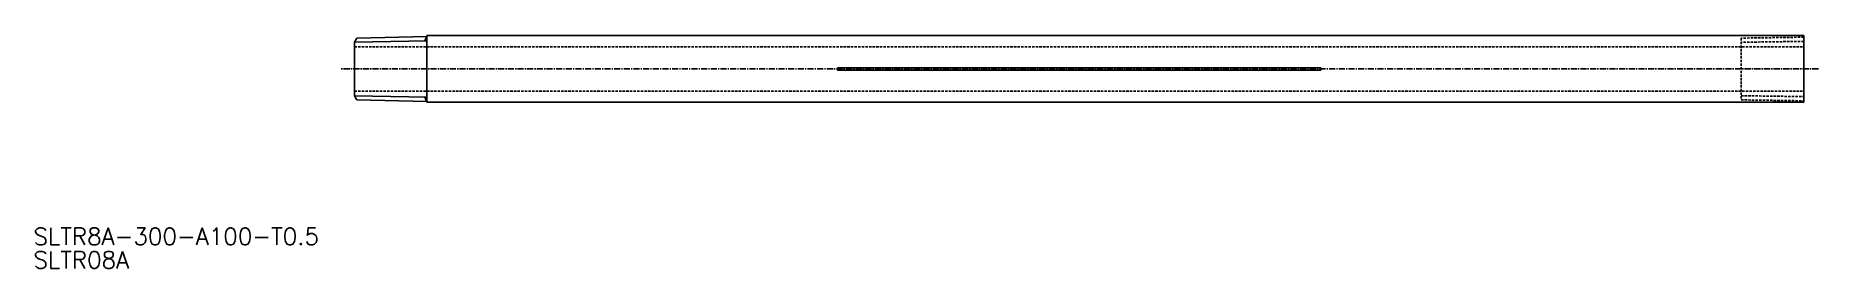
# Model space of a CAD drawing. Extents: x 272 to 641, y 254 to 302.
import ezdxf

# ---------------------------------------------------------------- set-up
doc = ezdxf.new("R2010")
doc.units = 0
doc.linetypes.add('CENTER', pattern=[2, 1.25, -0.25, 0.25, -0.25])
doc.linetypes.add('DASHED', pattern=[0.75, 0.5, -0.25])
doc.layers.get('0').update_dxf_attribs({"linetype": 'CONTINUOUS'})
doc.layers.add('CENTER', color=1, linetype='CENTER')
doc.styles.get("Standard").update_dxf_attribs({"font": 'txt.shx', "bigfont": 'bigfont.shx'})

msp = doc.modelspace()

# ---------------------------------------------------------------- linework, layer by layer
at = {"color": 7, "linetype": 'CONTINUOUS'}
for p, q in [((338.39, 300.33), (338.84, 301.2)), ((338.39, 289.26), (338.39, 300.33)), ((338.39, 298.95), (338.39, 290.63)), ((353.39, 301.49), (338.84, 301.2)), ((338.39, 289.26), (338.84, 288.39)), ((353.39, 288.09), (338.84, 288.39))]:
    msp.add_line(p, q, dxfattribs=at)
at = {"color": 3, "linetype": 'CONTINUOUS'}
for p, q in [((353.39, 300.64), (338.39, 300.33)), ((352.94, 300.62), (353.39, 301.49)), ((353.39, 288.94), (338.39, 289.26)), ((352.94, 288.95), (353.39, 288.08))]:
    msp.add_line(p, q, dxfattribs=at)
at = {"color": 3, "linetype": 'DASHED'}
for p, q in [((338.39, 299.39), (638.39, 299.39)), ((638.39, 301.37), (625.39, 301.18)), ((638.39, 300.51), (625.39, 300.32)), ((625.4, 301.18), (625.4, 288.4)), ((338.39, 290.19), (638.39, 290.19)), ((625.39, 289.26), (638.39, 289.07)), ((625.39, 288.4), (638.39, 288.21))]:
    msp.add_line(p, q, dxfattribs=at)
for p, q in [((353.39, 287.89), (353.39, 301.69)), ((353.39, 301.69), (638.39, 301.69)), ((638.39, 287.89), (638.39, 301.69)), ((638.39, 291.33), (638.39, 298.25)), ((538.39, 295.04), (438.39, 295.04)), ((438.39, 295.04), (438.39, 294.54)), ((538.39, 294.54), (438.39, 294.54)), ((538.39, 295.04), (538.39, 294.54)), ((353.39, 287.89), (638.39, 287.89))]:
    msp.add_line(p, q)
at = {"layer": 'CENTER', "color": 1, "linetype": 'CENTER'}
msp.add_line((641.39, 294.79), (335.39, 294.79), dxfattribs=at)

# ---------------------------------------------------------------- texts
at = {"color": 7, "linetype": 'CONTINUOUS'}
for s, p in [('SLTR8A-300-A100-T0.5', (271.94, 258.39)), ('SLTR08A', (271.94, 253.52))]:
    msp.add_text(s, height=3.5, dxfattribs=at).set_placement(p)

doc.saveas('drawing.dxf')
